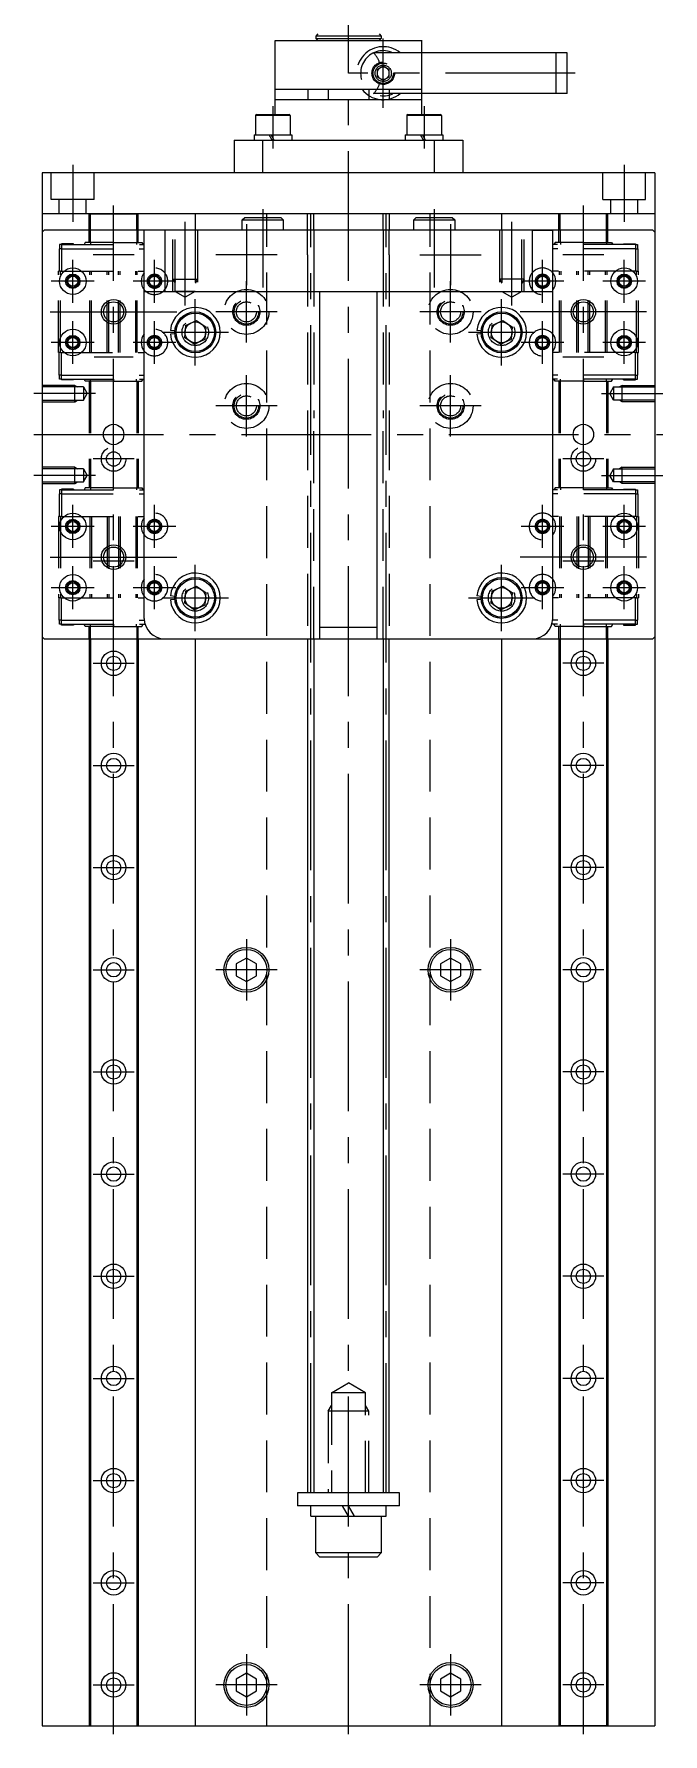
# Model space of a CAD drawing. Extents: x -30 to 517, y -19 to 683.
# Drawn here: x 363.2 to 517.2, y -2 to 414 of the extents above; entities that cross this region are included whole.
import ezdxf

# ---------------------------------------------------------------- set-up
doc = ezdxf.new("R2010")
doc.units = 0
doc.linetypes.add('CENTER', pattern=[50.8, 31.75, -6.35, 6.35, -6.35])
doc.linetypes.add('DASHED', pattern=[19.05, 12.7, -6.35])
doc.layers.get('0').update_dxf_attribs({"linetype": 'CONTINUOUS'})
doc.layers.add('CENTER', color=1, linetype='CENTER')

msp = doc.modelspace()

# ---------------------------------------------------------------- linework, layer by layer
at = {"color": 7, "linetype": 'CONTINUOUS'}
for p, q in [((422.26, 394.3), (422.26, 412.4)), ((422.26, 412.4), (458.23, 412.4)), ((422.26, 412.4), (428.33, 412.4)), ((428.33, 412.4), (452.14, 412.4)), ((432.73, 414), (432.23, 413.5)), ((448.23, 413.5), (432.23, 413.5)), ((432.23, 413.5), (432.23, 412.9)), ((432.23, 412.9), (448.23, 412.9)), ((432.23, 412.9), (432.73, 412.4)), ((447.73, 414), (448.23, 413.5)), ((448.23, 412.9), (447.73, 412.4)), ((448.23, 413.5), (448.23, 412.9)), ((452.14, 412.4), (458.23, 412.4)), ((458.21, 394.3), (458.21, 412.4)), ((491.05, 409.4), (458.23, 409.4)), ((491.05, 399.4), (491.05, 409.4)), ((493.73, 409.4), (491.05, 409.4)), ((493.73, 399.4), (493.73, 409.4)), ((458.23, 400.4), (422.26, 400.4)), ((430.28, 400.4), (430.28, 397.9)), ((435.23, 400.4), (435.23, 397.9)), ((445.23, 400.4), (445.23, 397.9)), ((450.18, 400.4), (450.18, 397.9)), ((491.05, 399.4), (458.23, 399.4)), ((493.73, 399.4), (491.05, 399.4)), ((458.23, 397.9), (422.26, 397.9)), ((425.98, 394.05), (417.48, 394.05)), ((417.48, 394.05), (417.48, 389.3)), ((417.73, 394.3), (425.73, 394.3)), ((425.98, 394.05), (425.98, 389.3)), ((462.98, 394.05), (454.48, 394.05)), ((454.48, 394.05), (454.48, 389.3)), ((454.73, 394.3), (462.73, 394.3)), ((462.98, 394.05), (462.98, 389.3)), ((412.23, 388), (412.23, 380)), ((412.23, 388), (419.22, 388)), ((417.13, 389.3), (426.33, 389.3)), ((417.13, 389.3), (417.13, 388)), ((419.22, 388), (419.22, 380)), ((419.22, 388), (461.25, 388)), ((421.58, 388), (420.83, 389.3)), ((422.07, 388), (421.32, 389.3)), ((426.33, 389.3), (426.33, 388)), ((454.13, 389.3), (463.33, 389.3)), ((454.13, 389.3), (454.13, 388)), ((458.58, 388), (457.83, 389.3)), ((459.07, 388), (458.32, 389.3)), ((461.25, 380), (461.25, 388)), ((461.25, 388), (468.23, 388)), ((463.33, 389.3), (463.33, 388)), ((468.23, 388), (468.23, 380)), ((515.23, 380), (365.23, 380)), ((365.23, 380), (365.23, 0)), ((468.23, 380), (412.23, 380)), ((515.23, 380), (515.23, 0)), ((515.23, 370), (365.23, 370)), ((376.73, 370), (388.73, 370)), ((376.73, 366), (376.73, 370)), ((377.03, 366), (377.03, 370)), ((388.43, 366), (388.43, 370)), ((388.73, 366), (388.73, 370)), ((402.73, 370), (402.73, 366)), ((414.23, 368.5), (414.83, 369.1)), ((414.23, 368.5), (424.23, 368.5)), ((414.23, 366), (414.23, 368.5)), ((414.83, 369.1), (423.63, 369.1)), ((423.63, 369.1), (424.23, 368.5)), ((424.23, 368.5), (424.23, 366)), ((430.23, 366), (430.23, 370)), ((431.73, 366), (431.73, 370)), ((448.73, 366), (448.73, 370)), ((450.23, 370), (450.23, 366)), ((456.23, 368.5), (456.83, 369.1)), ((456.23, 368.5), (466.23, 368.5)), ((456.23, 366), (456.23, 368.5)), ((456.83, 369.1), (465.63, 369.1)), ((465.63, 369.1), (466.23, 368.5)), ((466.23, 368.5), (466.23, 366)), ((477.73, 370), (477.73, 366)), ((503.73, 370), (491.73, 370)), ((491.73, 366), (491.73, 370)), ((492.03, 366), (492.03, 370)), ((503.43, 366), (503.43, 370)), ((503.73, 366), (503.73, 370)), ((365.73, 366), (365.23, 365.5)), ((365.73, 366), (365.23, 365.5)), ((365.23, 365.5), (365.23, 266.5)), ((365.23, 365.5), (365.23, 266.5)), ((514.73, 366), (365.73, 366)), ((390.23, 271), (390.23, 366)), ((395.23, 366), (390.23, 366)), ((395.23, 366), (395.23, 351)), ((485.23, 366), (490.23, 366)), ((485.23, 366), (485.23, 351)), ((490.23, 271), (490.23, 366)), ((514.73, 366), (515.23, 365.5)), ((514.73, 366), (515.23, 365.5)), ((515.23, 365.5), (515.23, 266.5)), ((515.23, 365.5), (515.23, 266.5)), ((390.23, 351), (490.23, 351)), ((433.23, 266), (433.23, 351)), ((447.23, 266), (447.23, 351)), ((397.75, 341.39), (396.65, 341.48)), ((400.33, 342.69), (400.07, 339.77)), ((400.33, 342.69), (403, 343.92)), ((403, 343.92), (405.4, 342.23)), ((405.13, 339.31), (405.4, 342.23)), ((472.75, 341.39), (471.65, 341.48)), ((475.33, 342.69), (475.07, 339.77)), ((475.33, 342.69), (478, 343.92)), ((478, 343.92), (480.4, 342.23)), ((480.13, 339.31), (480.4, 342.23)), ((397.75, 340.61), (396.65, 340.52)), ((402.47, 338.08), (400.07, 339.77)), ((402.47, 338.08), (405.13, 339.31)), ((472.75, 340.61), (471.65, 340.52)), ((477.47, 338.08), (475.07, 339.77)), ((477.47, 338.08), (480.13, 339.31)), ((400.33, 277.69), (403, 278.92)), ((403, 278.92), (405.4, 277.23)), ((475.33, 277.69), (478, 278.92)), ((478, 278.92), (480.4, 277.23)), ((397.75, 276.39), (396.65, 276.48)), ((397.75, 275.61), (396.65, 275.52)), ((400.33, 277.69), (400.07, 274.77)), ((402.47, 273.08), (400.07, 274.77)), ((405.13, 274.31), (405.4, 277.23)), ((472.75, 276.39), (471.65, 276.48)), ((472.75, 275.61), (471.65, 275.52)), ((475.33, 277.69), (475.07, 274.77)), ((477.47, 273.08), (475.07, 274.77)), ((480.13, 274.31), (480.4, 277.23)), ((402.47, 273.08), (405.13, 274.31)), ((477.47, 273.08), (480.13, 274.31)), ((365.73, 266), (365.23, 266.5)), ((365.73, 266), (365.23, 266.5)), ((433.23, 268.86), (447.23, 268.86)), ((514.73, 266), (515.23, 266.5)), ((514.73, 266), (515.23, 266.5)), ((365.73, 266), (514.73, 266)), ((365.73, 266), (514.73, 266)), ((376.73, 266), (376.73, 0)), ((377.03, 266), (377.03, 0)), ((388.43, 266), (388.43, 0)), ((388.73, 266), (388.73, 0)), ((395.23, 266), (433.23, 266)), ((402.73, 266), (402.73, 0)), ((429.23, 266), (451.23, 266)), ((430.23, 266), (430.23, 57)), ((431.73, 266), (431.73, 57)), ((433.23, 266), (447.23, 266)), ((447.23, 266), (485.23, 266)), ((448.73, 266), (448.73, 57)), ((450.23, 57), (450.23, 266)), ((477.73, 266), (477.73, 0)), ((491.73, 266), (491.73, 0)), ((492.03, 266), (492.03, 0)), ((503.43, 266), (503.43, 0)), ((503.73, 266), (503.73, 0)), ((415.23, 187.89), (412.73, 186.44)), ((417.73, 186.44), (415.23, 187.89)), ((465.23, 187.89), (462.73, 186.44)), ((467.73, 186.44), (465.23, 187.89)), ((412.73, 186.44), (412.73, 183.56)), ((412.73, 183.56), (415.23, 182.11)), ((415.23, 182.11), (417.73, 183.56)), ((417.73, 183.56), (417.73, 186.44)), ((462.73, 186.44), (462.73, 183.56)), ((462.73, 183.56), (465.23, 182.11)), ((465.23, 182.11), (467.73, 183.56)), ((467.73, 183.56), (467.73, 186.44)), ((452.73, 57), (427.73, 57)), ((427.73, 57), (427.73, 53.8)), ((450.23, 57), (430.23, 57)), ((452.73, 53.8), (452.73, 57)), ((452.73, 53.8), (427.73, 53.8)), ((449.43, 53.8), (431.03, 53.8)), ((431.03, 51.3), (431.03, 53.8)), ((431.03, 51.3), (449.43, 51.3)), ((432.23, 42.3), (432.23, 51.3)), ((440.23, 51.3), (438.79, 53.8)), ((441.68, 51.3), (440.23, 53.8)), ((448.23, 51.3), (448.23, 42.3)), ((449.43, 51.3), (449.43, 53.8)), ((448.23, 42.3), (432.23, 42.3)), ((433.23, 41.3), (432.23, 42.3)), ((448.23, 42.3), (447.23, 41.3)), ((447.23, 41.3), (433.23, 41.3)), ((415.23, 12.89), (412.73, 11.44)), ((417.73, 11.44), (415.23, 12.89)), ((465.23, 12.89), (462.73, 11.44)), ((467.73, 11.44), (465.23, 12.89)), ((412.73, 11.44), (412.73, 8.56)), ((412.73, 8.56), (415.23, 7.11)), ((415.23, 7.11), (417.73, 8.56)), ((417.73, 8.56), (417.73, 11.44)), ((462.73, 11.44), (462.73, 8.56)), ((462.73, 8.56), (465.23, 7.11)), ((465.23, 7.11), (467.73, 8.56)), ((467.73, 8.56), (467.73, 11.44)), ((365.23, 0), (515.23, 0)), ((376.73, 0), (388.73, 0)), ((503.73, 0), (491.73, 0))]:
    msp.add_line(p, q, dxfattribs=at)
at = {"color": 3, "linetype": 'DASHED'}
for p, q in [((458.23, 409.4), (446.38, 409.4)), ((448.73, 406.13), (447.23, 405.27)), ((447.23, 405.27), (447.23, 403.53)), ((447.23, 403.53), (448.73, 402.67)), ((450.23, 405.27), (448.73, 406.13)), ((448.73, 402.67), (450.23, 403.53)), ((450.23, 403.53), (450.23, 405.27)), ((458.23, 399.4), (446.38, 399.4)), ((367.48, 373.5), (367.48, 380)), ((377.98, 373.5), (377.98, 380)), ((502.48, 373.5), (502.48, 380)), ((512.98, 373.5), (512.98, 380)), ((377.98, 373.5), (367.48, 373.5)), ((369.43, 370), (369.43, 373.5)), ((376.03, 370), (376.03, 373.5)), ((502.48, 373.5), (512.98, 373.5)), ((504.43, 370), (504.43, 373.5)), ((511.03, 370), (511.03, 373.5)), ((420.23, 0), (420.23, 370)), ((460.23, 0), (460.23, 370)), ((369.48, 362.45), (369.48, 361.45)), ((369.98, 362.45), (369.48, 362.45)), ((369.93, 362.65), (369.93, 362.45)), ((372.93, 362.65), (369.93, 362.65)), ((369.98, 362.45), (390.23, 362.45)), ((369.98, 362.45), (369.98, 361.45)), ((372.93, 362.45), (372.93, 362.65)), ((375.8, 362.95), (375.5, 362.45)), ((377.1, 362.95), (375.8, 362.95)), ((376.73, 362.95), (376.73, 366)), ((377.03, 362.95), (377.03, 366)), ((377.1, 362.95), (377.1, 362.45)), ((382.73, 362.95), (377.1, 362.95)), ((382.73, 362.45), (382.73, 362.95)), ((382.73, 362.95), (388.36, 362.95)), ((388.36, 362.95), (388.36, 362.45)), ((388.36, 362.95), (389.66, 362.95)), ((388.43, 366), (388.43, 362.95)), ((388.73, 362.95), (388.73, 366)), ((389.66, 362.95), (389.96, 362.45)), ((397.23, 351), (397.23, 366)), ((397.78, 351), (397.78, 366)), ((402.69, 366), (402.69, 351)), ((403.23, 366), (403.23, 351)), ((430.23, 360), (430.23, 366)), ((430.23, 360), (430.23, 366)), ((431.73, 366), (431.73, 360)), ((431.73, 366), (431.73, 360)), ((448.73, 366), (448.73, 360)), ((448.73, 366), (448.73, 360)), ((450.23, 360), (450.23, 366)), ((450.23, 360), (450.23, 366)), ((477.23, 366), (477.23, 351)), ((477.78, 366), (477.78, 351)), ((482.69, 351), (482.69, 366)), ((483.23, 351), (483.23, 366)), ((510.48, 362.45), (490.23, 362.45)), ((490.8, 362.95), (490.5, 362.45)), ((492.1, 362.95), (490.8, 362.95)), ((491.73, 362.95), (491.73, 366)), ((492.03, 366), (492.03, 362.95)), ((492.1, 362.95), (492.1, 362.45)), ((497.73, 362.95), (492.1, 362.95)), ((497.73, 362.45), (497.73, 362.95)), ((497.73, 362.95), (503.36, 362.95)), ((503.36, 362.95), (503.36, 362.45)), ((503.36, 362.95), (504.66, 362.95)), ((503.43, 362.95), (503.43, 366)), ((503.73, 362.95), (503.73, 366)), ((504.66, 362.95), (504.96, 362.45)), ((507.53, 362.65), (510.53, 362.65)), ((507.53, 362.45), (507.53, 362.65)), ((510.48, 362.45), (510.48, 361.45)), ((510.48, 362.45), (510.98, 362.45)), ((510.53, 362.65), (510.53, 362.45)), ((510.98, 362.45), (510.98, 361.45)), ((369.93, 361.45), (369.43, 361.45)), ((369.43, 361.45), (369.43, 355.95)), ((369.93, 361.45), (390.23, 361.45)), ((369.93, 361.45), (369.93, 355.95)), ((430.23, 360), (430.23, 320)), ((430.23, 360), (430.23, 320)), ((431.73, 360), (431.73, 320)), ((431.73, 360), (431.73, 320)), ((448.73, 360), (448.73, 320)), ((448.73, 360), (448.73, 320)), ((450.23, 360), (450.23, 320)), ((450.23, 360), (450.23, 320)), ((510.53, 361.45), (490.23, 361.45)), ((510.53, 361.45), (510.53, 355.95)), ((510.53, 361.45), (511.03, 361.45)), ((511.03, 361.45), (511.03, 355.95)), ((369.23, 336.05), (369.23, 355.95)), ((369.73, 355.95), (369.23, 355.95)), ((369.73, 355.95), (390.23, 355.95)), ((369.73, 336.05), (369.73, 355.95)), ((376.93, 336.05), (376.93, 355.95)), ((377.33, 336.05), (377.33, 355.95)), ((381.13, 336.05), (381.13, 355.95)), ((381.53, 336.05), (381.53, 355.95)), ((383.93, 336.05), (383.93, 355.95)), ((384.33, 336.05), (384.33, 355.95)), ((388.13, 336.05), (388.13, 355.95)), ((388.53, 336.05), (388.53, 355.95)), ((397.23, 354), (403.23, 354)), ((397.23, 354), (397.78, 353.06)), ((403.23, 354), (402.69, 353.06)), ((483.23, 354), (477.23, 354)), ((477.23, 354), (477.78, 353.06)), ((483.23, 354), (482.69, 353.06)), ((510.73, 355.95), (490.23, 355.95)), ((491.93, 336.05), (491.93, 355.95)), ((492.33, 336.05), (492.33, 355.95)), ((496.13, 336.05), (496.13, 355.95)), ((496.53, 336.05), (496.53, 355.95)), ((498.93, 336.05), (498.93, 355.95)), ((499.33, 336.05), (499.33, 355.95)), ((503.13, 336.05), (503.13, 355.95)), ((503.53, 336.05), (503.53, 355.95)), ((510.73, 336.05), (510.73, 355.95)), ((510.73, 355.95), (511.23, 355.95)), ((511.23, 336.05), (511.23, 355.95)), ((397.78, 351), (400.23, 349.58)), ((402.69, 351), (397.78, 351)), ((402.69, 351), (400.23, 349.58)), ((477.78, 351), (482.69, 351)), ((477.78, 351), (480.23, 349.58)), ((482.69, 351), (480.23, 349.58)), ((369.73, 336.05), (369.23, 336.05)), ((369.43, 330.55), (369.43, 336.05)), ((369.73, 336.05), (390.23, 336.05)), ((369.93, 330.55), (369.93, 336.05)), ((510.73, 336.05), (490.23, 336.05)), ((510.53, 330.55), (510.53, 336.05)), ((510.73, 336.05), (511.23, 336.05)), ((511.03, 330.55), (511.03, 336.05)), ((369.93, 330.55), (369.43, 330.55)), ((369.48, 329.55), (369.48, 330.55)), ((369.98, 329.55), (369.48, 329.55)), ((369.93, 330.55), (390.23, 330.55)), ((369.93, 329.55), (369.93, 329.35)), ((372.93, 329.35), (369.93, 329.35)), ((369.98, 329.55), (369.98, 330.55)), ((369.98, 329.55), (390.23, 329.55)), ((372.93, 329.35), (372.93, 329.55)), ((375.8, 329.05), (375.5, 329.55)), ((377.1, 329.05), (375.8, 329.05)), ((376.73, 329.05), (376.73, 302.95)), ((377.03, 329.05), (377.03, 302.95)), ((377.1, 329.05), (377.1, 329.55)), ((382.73, 329.05), (377.1, 329.05)), ((382.73, 329.55), (382.73, 329.05)), ((382.73, 329.05), (388.36, 329.05)), ((388.36, 329.05), (388.36, 329.55)), ((388.36, 329.05), (389.66, 329.05)), ((388.43, 329.05), (388.43, 302.95)), ((388.73, 329.05), (388.73, 302.95)), ((389.66, 329.05), (389.96, 329.55)), ((510.53, 330.55), (490.23, 330.55)), ((510.48, 329.55), (490.23, 329.55)), ((490.8, 329.05), (490.5, 329.55)), ((492.1, 329.05), (490.8, 329.05)), ((491.73, 329.05), (491.73, 302.95)), ((492.03, 329.05), (492.03, 302.95)), ((492.1, 329.05), (492.1, 329.55)), ((497.73, 329.05), (492.1, 329.05)), ((497.73, 329.55), (497.73, 329.05)), ((497.73, 329.05), (503.36, 329.05)), ((503.36, 329.05), (503.36, 329.55)), ((503.36, 329.05), (504.66, 329.05)), ((503.43, 329.05), (503.43, 302.95)), ((503.73, 329.05), (503.73, 302.95)), ((504.66, 329.05), (504.96, 329.55)), ((507.53, 329.35), (507.53, 329.55)), ((507.53, 329.35), (510.53, 329.35)), ((510.48, 329.55), (510.48, 330.55)), ((510.48, 329.55), (510.98, 329.55)), ((510.53, 330.55), (511.03, 330.55)), ((510.53, 329.55), (510.53, 329.35)), ((510.98, 329.55), (510.98, 330.55)), ((373.23, 328), (365.23, 328)), ((375.33, 327.62), (365.23, 327.62)), ((373.23, 328), (373.89, 327.62)), ((373.23, 324), (373.23, 328)), ((375.33, 327.62), (376.27, 326)), ((375.33, 327.62), (375.33, 324.38)), ((375.33, 324.38), (376.27, 326)), ((505.13, 327.62), (504.2, 326)), ((505.13, 324.38), (504.2, 326)), ((505.13, 327.62), (515.23, 327.62)), ((505.13, 327.62), (505.13, 324.38)), ((507.23, 328), (506.58, 327.62)), ((507.23, 328), (515.23, 328)), ((507.23, 324), (507.23, 328)), ((365.23, 324.38), (375.33, 324.38)), ((365.23, 324), (373.23, 324)), ((373.23, 324), (373.89, 324.38)), ((515.23, 324.38), (505.13, 324.38)), ((507.23, 324), (506.58, 324.38)), ((515.23, 324), (507.23, 324)), ((430.23, 320), (430.23, 266)), ((431.73, 266), (431.73, 320)), ((448.73, 266), (448.73, 320)), ((450.23, 320), (450.23, 266)), ((373.23, 308), (365.23, 308)), ((373.23, 308), (373.89, 307.62)), ((373.23, 304), (373.23, 308)), ((507.23, 308), (506.58, 307.62)), ((507.23, 308), (515.23, 308)), ((507.23, 304), (507.23, 308)), ((375.33, 307.62), (365.23, 307.62)), ((365.23, 304.38), (375.33, 304.38)), ((365.23, 304), (373.23, 304)), ((373.23, 304), (373.89, 304.38)), ((375.33, 307.62), (376.27, 306)), ((375.33, 307.62), (375.33, 304.38)), ((375.33, 304.38), (376.27, 306)), ((505.13, 307.62), (504.2, 306)), ((505.13, 304.38), (504.2, 306)), ((505.13, 307.62), (515.23, 307.62)), ((505.13, 307.62), (505.13, 304.38)), ((515.23, 304.38), (505.13, 304.38)), ((507.23, 304), (506.58, 304.38)), ((515.23, 304), (507.23, 304)), ((369.43, 301.45), (369.43, 295.95)), ((369.93, 301.45), (369.43, 301.45)), ((369.48, 302.45), (369.48, 301.45)), ((369.98, 302.45), (369.48, 302.45)), ((369.93, 302.45), (369.93, 302.65)), ((372.93, 302.65), (369.93, 302.65)), ((369.93, 301.45), (390.23, 301.45)), ((369.93, 301.45), (369.93, 295.95)), ((369.98, 302.45), (390.23, 302.45)), ((369.98, 302.45), (369.98, 301.45)), ((372.93, 302.65), (372.93, 302.45)), ((375.8, 302.95), (375.5, 302.45)), ((377.1, 302.95), (375.8, 302.95)), ((382.73, 302.95), (377.1, 302.95)), ((377.1, 302.95), (377.1, 302.45)), ((382.73, 302.95), (388.36, 302.95)), ((382.73, 302.45), (382.73, 302.95)), ((388.36, 302.95), (389.66, 302.95)), ((388.36, 302.95), (388.36, 302.45)), ((389.66, 302.95), (389.96, 302.45)), ((510.48, 302.45), (490.23, 302.45)), ((510.53, 301.45), (490.23, 301.45)), ((490.8, 302.95), (490.5, 302.45)), ((492.1, 302.95), (490.8, 302.95)), ((497.73, 302.95), (492.1, 302.95)), ((492.1, 302.95), (492.1, 302.45)), ((497.73, 302.95), (503.36, 302.95)), ((497.73, 302.45), (497.73, 302.95)), ((503.36, 302.95), (503.36, 302.45)), ((503.36, 302.95), (504.66, 302.95)), ((504.66, 302.95), (504.96, 302.45)), ((507.53, 302.65), (510.53, 302.65)), ((507.53, 302.65), (507.53, 302.45)), ((510.48, 302.45), (510.48, 301.45)), ((510.48, 302.45), (510.98, 302.45)), ((510.53, 302.45), (510.53, 302.65)), ((510.53, 301.45), (510.53, 295.95)), ((510.53, 301.45), (511.03, 301.45)), ((510.98, 302.45), (510.98, 301.45)), ((511.03, 301.45), (511.03, 295.95)), ((369.23, 295.95), (369.23, 276.05)), ((369.73, 295.95), (369.23, 295.95)), ((369.73, 295.95), (369.73, 276.05)), ((369.73, 295.95), (390.23, 295.95)), ((376.93, 295.95), (376.93, 276.05)), ((377.33, 295.95), (377.33, 276.05)), ((381.13, 295.95), (381.13, 276.05)), ((381.53, 295.95), (381.53, 276.05)), ((383.93, 295.95), (383.93, 276.05)), ((384.33, 295.95), (384.33, 276.05)), ((388.13, 295.95), (388.13, 276.05)), ((388.53, 295.95), (388.53, 276.05)), ((510.73, 295.95), (490.23, 295.95)), ((491.93, 295.95), (491.93, 276.05)), ((492.33, 295.95), (492.33, 276.05)), ((496.13, 295.95), (496.13, 276.05)), ((496.53, 295.95), (496.53, 276.05)), ((498.93, 295.95), (498.93, 276.05)), ((499.33, 295.95), (499.33, 276.05)), ((503.13, 295.95), (503.13, 276.05)), ((503.53, 295.95), (503.53, 276.05)), ((510.73, 295.95), (510.73, 276.05)), ((510.73, 295.95), (511.23, 295.95)), ((511.23, 295.95), (511.23, 276.05)), ((369.73, 276.05), (369.23, 276.05)), ((369.43, 270.55), (369.43, 276.05)), ((369.73, 276.05), (390.23, 276.05)), ((369.93, 270.55), (369.93, 276.05)), ((510.73, 276.05), (490.23, 276.05)), ((510.53, 270.55), (510.53, 276.05)), ((510.73, 276.05), (511.23, 276.05)), ((511.03, 270.55), (511.03, 276.05)), ((369.93, 270.55), (369.43, 270.55)), ((369.48, 269.55), (369.48, 270.55)), ((369.93, 270.55), (390.25, 270.55)), ((369.98, 269.55), (369.98, 270.55)), ((510.53, 270.55), (490.21, 270.55)), ((510.48, 269.55), (510.48, 270.55)), ((510.53, 270.55), (511.03, 270.55)), ((510.98, 269.55), (510.98, 270.55)), ((369.98, 269.55), (369.48, 269.55)), ((369.93, 269.35), (369.93, 269.55)), ((372.93, 269.35), (369.93, 269.35)), ((369.98, 269.55), (390.45, 269.55)), ((372.93, 269.55), (372.93, 269.35)), ((375.8, 269.05), (375.5, 269.55)), ((377.1, 269.05), (375.8, 269.05)), ((376.73, 266), (376.73, 269.05)), ((377.03, 266), (377.03, 269.05)), ((377.1, 269.05), (377.1, 269.55)), ((382.73, 269.05), (377.1, 269.05)), ((382.73, 269.55), (382.73, 269.05)), ((382.73, 269.05), (388.36, 269.05)), ((388.36, 269.05), (388.36, 269.55)), ((388.36, 269.05), (389.66, 269.05)), ((388.43, 269.05), (388.43, 266)), ((388.73, 266), (388.73, 269.05)), ((389.66, 269.05), (389.96, 269.55)), ((510.48, 269.55), (490.02, 269.55)), ((490.8, 269.05), (490.5, 269.55)), ((492.1, 269.05), (490.8, 269.05)), ((491.73, 266), (491.73, 269.05)), ((492.03, 269.05), (492.03, 266)), ((492.1, 269.05), (492.1, 269.55)), ((497.73, 269.05), (492.1, 269.05)), ((497.73, 269.55), (497.73, 269.05)), ((497.73, 269.05), (503.36, 269.05)), ((503.36, 269.05), (503.36, 269.55)), ((503.36, 269.05), (504.66, 269.05)), ((503.43, 266), (503.43, 269.05)), ((503.73, 266), (503.73, 269.05)), ((504.66, 269.05), (504.96, 269.55)), ((507.53, 269.55), (507.53, 269.35)), ((507.53, 269.35), (510.53, 269.35)), ((510.48, 269.55), (510.98, 269.55)), ((510.53, 269.35), (510.53, 269.55)), ((436.05, 81.5), (440.23, 83.92)), ((444.42, 81.5), (440.23, 83.92)), ((436.05, 81.5), (436.05, 57)), ((444.42, 81.5), (436.05, 81.5)), ((444.42, 57), (444.42, 81.5)), ((435.23, 77), (436.05, 78.41)), ((435.23, 77), (435.23, 57)), ((445.23, 77), (435.23, 77)), ((445.23, 77), (444.42, 78.41)), ((445.23, 57), (445.23, 77))]:
    msp.add_line(p, q, dxfattribs=at)
for centre, radius in [((448.73, 404.4), 2.75), ((448.73, 404.4), 2.5), ((448.73, 404.4), 2), ((392.73, 353.5), 1.75), ((392.73, 353.5), 1.5), ((392.73, 353.5), 1.23), ((487.73, 353.5), 1.75), ((487.73, 353.5), 1.5), ((487.73, 353.5), 1.23), ((415.23, 346), 5.5), ((465.23, 346), 5.5), ((415.23, 346), 3.3), ((415.23, 346), 3), ((415.23, 346), 2.46), ((465.23, 346), 3.3), ((465.23, 346), 3), ((465.23, 346), 2.46), ((402.73, 341), 3.25), ((477.73, 341), 3.25), ((392.73, 338.5), 1.75), ((392.73, 338.5), 1.5), ((392.73, 338.5), 1.23), ((487.73, 338.5), 1.75), ((487.73, 338.5), 1.5), ((487.73, 338.5), 1.23), ((415.23, 323), 5.5), ((415.23, 323), 3.3), ((415.23, 323), 3), ((415.23, 323), 2.46), ((465.23, 323), 5.5), ((465.23, 323), 3.3), ((465.23, 323), 3), ((465.23, 323), 2.46), ((382.73, 310), 3), ((497.73, 310), 3), ((382.73, 310), 1.75), ((497.73, 310), 1.75), ((392.73, 293.5), 1.75), ((392.73, 293.5), 1.5), ((392.73, 293.5), 1.23), ((487.73, 293.5), 1.75), ((487.73, 293.5), 1.5), ((487.73, 293.5), 1.23), ((392.73, 278.5), 1.75), ((392.73, 278.5), 1.5), ((392.73, 278.5), 1.23), ((402.73, 276), 3.25), ((477.73, 276), 3.25), ((487.73, 278.5), 1.75), ((487.73, 278.5), 1.5), ((487.73, 278.5), 1.23)]:
    msp.add_circle(centre, radius, dxfattribs=at)
at = {"color": 7, "linetype": 'CONTINUOUS'}
for centre, radius in [((372.73, 353.5), 3.25), ((372.73, 353.5), 1.75), ((372.73, 353.5), 1.23), ((507.73, 353.5), 3.25), ((507.73, 353.5), 1.75), ((507.73, 353.5), 1.23), ((382.73, 346), 2.46), ((402.73, 341), 5), ((402.73, 341), 4.7), ((477.73, 341), 5), ((477.73, 341), 4.7), ((497.73, 346), 2.46), ((372.73, 338.5), 3.25), ((507.73, 338.5), 3.25), ((372.73, 338.5), 1.75), ((372.73, 338.5), 1.23), ((507.73, 338.5), 1.75), ((507.73, 338.5), 1.23), ((382.73, 316), 2.5), ((497.73, 316), 2.5), ((372.73, 293.5), 3.25), ((507.73, 293.5), 3.25), ((372.73, 293.5), 1.75), ((372.73, 293.5), 1.23), ((507.73, 293.5), 1.75), ((507.73, 293.5), 1.23), ((382.73, 286), 2.46), ((497.73, 286), 2.46), ((372.73, 278.5), 3.25), ((372.73, 278.5), 1.75), ((372.73, 278.5), 1.23), ((402.73, 276), 5), ((402.73, 276), 4.7), ((477.73, 276), 5), ((477.73, 276), 4.7), ((507.73, 278.5), 3.25), ((507.73, 278.5), 1.75), ((507.73, 278.5), 1.23), ((382.73, 260), 3), ((497.73, 260), 3), ((382.73, 260), 1.75), ((497.73, 260), 1.75), ((382.73, 235), 3), ((497.73, 235), 3), ((382.73, 235), 1.75), ((497.73, 235), 1.75), ((382.73, 210), 3), ((497.73, 210), 3), ((382.73, 210), 1.75), ((497.73, 210), 1.75), ((382.73, 185), 3), ((415.23, 185), 5.5), ((415.23, 185), 5), ((465.23, 185), 5.5), ((465.23, 185), 5), ((497.73, 185), 3), ((382.73, 185), 1.75), ((497.73, 185), 1.75), ((382.73, 160), 3), ((497.73, 160), 3), ((382.73, 160), 1.75), ((497.73, 160), 1.75), ((382.73, 135), 3), ((497.73, 135), 3), ((382.73, 135), 1.75), ((497.73, 135), 1.75), ((382.73, 110), 3), ((497.73, 110), 3), ((382.73, 110), 1.75), ((497.73, 110), 1.75), ((382.73, 85), 3), ((497.73, 85), 3), ((382.73, 85), 1.75), ((497.73, 85), 1.75), ((382.73, 60), 3), ((497.73, 60), 3), ((382.73, 60), 1.75), ((497.73, 60), 1.75), ((382.73, 35), 3), ((497.73, 35), 3), ((382.73, 35), 1.75), ((497.73, 35), 1.75), ((382.73, 10), 3), ((415.23, 10), 5.5), ((415.23, 10), 5), ((465.23, 10), 5.5), ((465.23, 10), 5), ((497.73, 10), 3), ((382.73, 10), 1.75), ((497.73, 10), 1.75)]:
    msp.add_circle(centre, radius, dxfattribs=at)
at = {"color": 3, "linetype": 'CONTINUOUS'}
for centre, radius in [((372.73, 353.5), 1.5), ((507.73, 353.5), 1.5), ((382.73, 346), 3), ((497.73, 346), 3), ((372.73, 338.5), 1.5), ((507.73, 338.5), 1.5), ((372.73, 293.5), 1.5), ((507.73, 293.5), 1.5), ((382.73, 286), 3), ((497.73, 286), 3), ((372.73, 278.5), 1.5), ((507.73, 278.5), 1.5)]:
    msp.add_circle(centre, radius, dxfattribs=at)
for centre in [(402.73, 341), (477.73, 341), (402.73, 276), (477.73, 276)]:
    msp.add_circle(centre, 2.54)
at = {"color": 3, "linetype": 'DASHED'}
for centre, radius, start, end in [((448.73, 404.4), 6.5, 50.2849, 309.7151), ((448.73, 404.4), 5.53, 64.7754, 295.2246), ((441.13, 404.54), 7.15, 20.1116, 42.7693), ((448.73, 404.4), 1.5, 120, 180), ((448.73, 404.4), 1.5, 180, 240), ((448.73, 404.4), 1.5, 60, 120), ((448.73, 404.4), 1.5, 0, 60), ((448.73, 404.4), 1.5, 300, 0), ((441.13, 404.26), 7.15, 317.2307, 339.8884), ((448.73, 404.4), 1.5, 240, 300), ((392.73, 353.5), 3.25, 219.7151, 140.2849), ((487.73, 353.5), 3.25, 39.7151, 320.2849), ((392.73, 338.5), 3.25, 219.7151, 140.2849), ((487.73, 338.5), 3.25, 39.7151, 320.2849), ((392.73, 293.5), 3.25, 219.7151, 140.2849), ((487.73, 293.5), 3.25, 39.7151, 320.2849), ((392.73, 278.5), 3.25, 219.7151, 140.2849), ((487.73, 278.5), 3.25, 39.7151, 320.2849)]:
    msp.add_arc(centre, radius, start, end, dxfattribs=at)
at = {"color": 7, "linetype": 'CONTINUOUS'}
for centre, radius, start, end in [((417.73, 394.05), 0.25, 90, 180), ((425.73, 394.05), 0.25, 0, 90), ((454.73, 394.05), 0.25, 90, 180), ((462.73, 394.05), 0.25, 0, 90), ((392.73, 353.5), 3.25, 140.2849, 219.7151), ((487.73, 353.5), 3.25, 320.2849, 39.7151), ((402.73, 341), 6.1, 184.5, 175.5), ((477.73, 341), 6.1, 184.5, 175.5), ((392.73, 338.5), 3.25, 140.2849, 219.7151), ((487.73, 338.5), 3.25, 320.2849, 39.7151), ((392.73, 293.5), 3.25, 140.2849, 219.7151), ((487.73, 293.5), 3.25, 320.2849, 39.7151), ((392.73, 278.5), 3.25, 140.2849, 219.7151), ((402.73, 276), 6.1, 184.5, 175.5), ((477.73, 276), 6.1, 184.5, 175.5), ((487.73, 278.5), 3.25, 320.2849, 39.7151), ((395.23, 271), 5, 180, 270), ((485.23, 271), 5, 270, 360)]:
    msp.add_arc(centre, radius, start, end, dxfattribs=at)
at = {"layer": 'CENTER', "color": 1, "linetype": 'CENTER'}
for p, q in [((440.23, -2), (440.23, 503)), ((448.73, 395.9), (448.73, 412.9)), ((495.73, 404.4), (440.23, 404.4)), ((421.73, 396.3), (421.73, 386)), ((458.73, 396.3), (458.73, 386)), ((372.73, 382), (372.73, 368)), ((507.73, 382), (507.73, 368)), ((382.73, -2), (382.73, 372)), ((419.23, 371.1), (419.23, 352)), ((461.23, 371.1), (461.23, 352)), ((497.73, -2), (497.73, 372)), ((400.23, 347.58), (400.23, 368)), ((415.23, 367.5), (415.23, 352.5)), ((430.98, 57), (430.98, 370)), ((449.48, 57), (449.48, 370)), ((465.23, 367.5), (465.23, 352.5)), ((480.23, 347.58), (480.23, 368)), ((372.73, 348.25), (372.73, 358.75)), ((387.73, 360), (377.73, 360)), ((392.73, 348.25), (392.73, 358.75)), ((422.73, 360), (407.73, 360)), ((457.73, 360), (472.73, 360)), ((487.73, 348.25), (487.73, 358.75)), ((502.73, 360), (492.73, 360)), ((507.73, 348.25), (507.73, 358.75)), ((377.98, 353.5), (367.48, 353.5)), ((397.98, 353.5), (387.48, 353.5)), ((415.23, 338.5), (415.23, 353.5)), ((465.23, 338.5), (465.23, 353.5)), ((492.98, 353.5), (482.48, 353.5)), ((512.98, 353.5), (502.48, 353.5)), ((367.23, 346), (398.23, 346)), ((402.73, 332.9), (402.73, 349.1)), ((422.73, 346), (407.73, 346)), ((472.73, 346), (457.73, 346)), ((477.73, 332.9), (477.73, 349.1)), ((513.23, 346), (482.23, 346)), ((372.73, 333.25), (372.73, 343.75)), ((392.73, 333.25), (392.73, 343.75)), ((487.73, 333.25), (487.73, 343.75)), ((507.73, 333.25), (507.73, 343.75)), ((377.98, 338.5), (367.48, 338.5)), ((397.98, 338.5), (387.48, 338.5)), ((394.63, 341), (410.83, 341)), ((469.63, 341), (485.83, 341)), ((492.98, 338.5), (482.48, 338.5)), ((512.98, 338.5), (502.48, 338.5)), ((377.93, 335), (387.53, 335)), ((492.73, 335), (502.73, 335)), ((415.23, 315.5), (415.23, 330.5)), ((465.23, 315.5), (465.23, 330.5)), ((378.27, 326), (363.23, 326)), ((502.2, 326), (517.23, 326)), ((422.73, 323), (407.73, 323)), ((472.73, 323), (457.73, 323)), ((363.23, 316), (517.23, 316)), ((387.73, 310), (377.73, 310)), ((502.73, 310), (492.73, 310)), ((378.27, 306), (363.23, 306)), ((502.2, 306), (517.23, 306)), ((372.73, 288.25), (372.73, 298.75)), ((392.73, 288.25), (392.73, 298.75)), ((487.73, 288.25), (487.73, 298.75)), ((507.73, 288.25), (507.73, 298.75)), ((377.98, 293.5), (367.48, 293.5)), ((397.98, 293.5), (387.48, 293.5)), ((492.98, 293.5), (482.48, 293.5)), ((512.98, 293.5), (502.48, 293.5)), ((367.23, 286), (398.23, 286)), ((372.73, 273.25), (372.73, 283.75)), ((387.73, 285), (377.73, 285)), ((392.73, 273.25), (392.73, 283.75)), ((402.73, 267.9), (402.73, 284.1)), ((477.73, 267.9), (477.73, 284.1)), ((513.23, 286), (482.23, 286)), ((487.73, 273.25), (487.73, 283.75)), ((502.73, 285), (492.73, 285)), ((507.73, 273.25), (507.73, 283.75)), ((377.98, 278.5), (367.48, 278.5)), ((397.98, 278.5), (387.48, 278.5)), ((394.63, 276), (410.83, 276)), ((469.63, 276), (485.83, 276)), ((492.98, 278.5), (482.48, 278.5)), ((512.98, 278.5), (502.48, 278.5)), ((377.73, 260), (387.73, 260)), ((502.73, 260), (492.73, 260)), ((377.73, 235), (387.73, 235)), ((502.73, 235), (492.73, 235)), ((377.73, 210), (387.73, 210)), ((502.73, 210), (492.73, 210)), ((415.23, 192.5), (415.23, 177.5)), ((465.23, 192.5), (465.23, 177.5)), ((377.73, 185), (387.73, 185)), ((422.73, 185), (407.73, 185)), ((472.73, 185), (457.73, 185)), ((502.73, 185), (492.73, 185)), ((377.73, 160), (387.73, 160)), ((502.73, 160), (492.73, 160)), ((377.73, 135), (387.73, 135)), ((502.73, 135), (492.73, 135)), ((377.73, 110), (387.73, 110)), ((502.73, 110), (492.73, 110)), ((377.73, 85), (387.73, 85)), ((502.73, 85), (492.73, 85)), ((377.73, 60), (387.73, 60)), ((502.73, 60), (492.73, 60)), ((377.73, 35), (387.73, 35)), ((502.73, 35), (492.73, 35)), ((415.23, 17.5), (415.23, 2.5)), ((465.23, 17.5), (465.23, 2.5)), ((377.73, 10), (387.73, 10)), ((422.73, 10), (407.73, 10)), ((472.73, 10), (457.73, 10)), ((502.73, 10), (492.73, 10))]:
    msp.add_line(p, q, dxfattribs=at)

doc.saveas('drawing.dxf')
